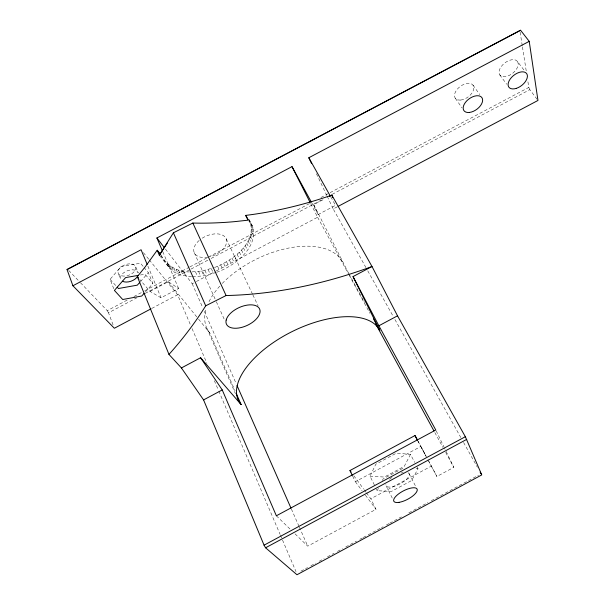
<?xml version="1.0" encoding="UTF-8"?>
<svg xmlns="http://www.w3.org/2000/svg" width="605" height="605" viewBox="0 0 605 605"><rect width="100%" height="100%" fill="white"/><g stroke="black" fill="none" stroke-linecap="round" stroke-linejoin="round"><path stroke-width="0.45" stroke-dasharray="3.02 2.27" d="M214.473 267.523C232.562 260.596 259.106 241.72 248.98 219.297M216.658 272.288C236.502 265.474 264.067 243.036 249.381 220.091M374.419 485.081L370.026 476.188L375.818 464.224L396.381 453.153L410.5 454.393L414.675 462.364M417.178 467.151L418.017 468.746L411.634 480.544L391.548 491.373L377.21 490.738L378.405 488.371M382.368 480.476L383.162 478.903L403.898 467.733M410.5 454.393L404.284 466.311L384.364 477.05L370.026 476.188M113.748 288.706L110.102 279.313L121.181 266.502L140.511 263.236L143.529 266.873M140.398 281.688L148.354 272.681L144.134 267.599M145.442 291.867L152.861 283.548L148.354 272.681M202.199 238.196L204.172 237.047A17.416 10.406 -23.9 0 1 226.391 239.391A17.416 10.406 -23.9 0 1 209.98 256.747M366.433 492.818L370.827 498.754L431.373 466.107L428.771 461.252M295.051 533.882L307.733 546.164L375.985 509.334L370.827 498.754M427.969 459.823L436.886 476.475L453.803 467.34L444.38 447.821M300.919 571.15L307.559 567.566M310.887 565.766L315.863 563.081M319.183 561.281L324.167 558.596M327.486 556.797L334.126 553.212M337.446 551.42L342.43 548.727M345.75 546.935L356.542 541.104M359.862 539.305L362.357 537.966M363.181 537.512L367.333 535.274M368.165 534.82L380.621 528.097M381.445 527.651L383.109 526.751M386.429 524.958L388.917 523.612M389.749 523.166L401.372 516.882M408.844 512.851L427.939 502.536M431.259 500.736L478.578 475.175M352.67 476.127L355.369 481.724L420.823 446.475L417.919 441.007M80.457 282.701L107.236 310.66L127.269 300.05M133.947 296.518L143.967 291.209M144.799 290.771L189.047 267.342M189.879 266.903L310.093 203.25M320.945 197.502L329.294 193.078M330.133 192.64L528.815 87.438L527.802 80.987M113.059 324.825L108.499 312.793L136.866 297.773M145.208 293.349L190.265 269.49M191.097 269.051L207.787 260.21M211.122 258.448L322.094 199.68M332.107 194.379L529.844 89.661L537.421 99.734M149.964 291.391L168.25 281.703L178.611 288.494L161.066 297.789L149.964 291.391L139.74 279.45M330.769 196.882L335.518 205.345L318.154 214.541L313.723 204.664L324.416 199M165.43 249.056L192.201 283.715L195.521 281.96M196.353 281.514L215.456 271.395M216.287 270.949L317.61 217.248L310.471 203.144M365.927 267.554L333.226 208.975L337.386 206.766M151.794 308.414L177.59 294.741L190.583 325.127M192.103 271.902L201.752 271.017L213.678 267.796M192.549 276.772L203.908 275.804L215.864 272.56M140.405 275.01L145.034 274.209L152.861 283.548M191.566 276.765L180.676 275.025L174.028 271.985L169.105 267.584L159.334 255.227M189.433 271.932C177.757 272.091 166.821 265.716 161.232 255.363M416.134 468.61L418.017 468.746M276.364 515.793L290.377 529.36M68.705 270.427L79.807 282.021M110.102 279.313L116.039 285.885M248.7 220.727L252.33 225.907M168.25 281.703L197.986 318.427M198.576 319.16L209.799 333.015L235.065 390.762M143.423 252.656L148.724 259.19M149.314 259.916L177.59 294.741M517.525 61.589A11.094 6.489 -38.2 0 1 507.277 76.2A11.094 6.489 -38.2 0 1 501.076 66.792A11.094 6.489 -38.2 0 1 517.525 61.589L524.58 70.883M355.369 481.724L362.055 490.678M365.397 495.155L375.985 509.334M499.783 74.884L506.688 84.239M353.804 475.734L363.688 489.105M364.233 489.846L365.881 492.077M472.997 85.131L479.75 94.599M455.406 98.35L462.008 107.871M160.824 255.522L169.105 267.584L166.988 262.668M107.236 310.66L108.499 312.793M367.764 270.858L393.099 316.233M394.944 319.538L460.806 437.528M463.566 442.474L477.383 467.226M311.84 202.977L318.154 214.541M313.723 204.664L348.51 273.006M348.956 273.831L364.603 302.545M317.61 217.248L348.73 274.39M349.176 275.214L369.92 313.314M434.859 432.56L442.981 447.466M445.688 452.434L453.803 467.34M417.995 441.121L426.17 456.389M420.823 446.475L426.268 456.646M421.836 448.29L426.215 456.518M431.373 466.107L436.886 476.475M409.063 473.571L416.172 487.327M386.179 485.906L392.305 498.142M250.704 223.101L253.071 227.858M249.351 220.742L250.145 222.338M251.204 225.136L253.571 229.885M251.468 227.253L253.82 231.995M251.483 229.439L253.835 234.173M251.264 231.67L253.608 236.404M250.81 233.946L253.147 238.673M376.416 489.12L377.21 490.738M250.122 236.245L252.451 240.971M249.207 238.559L251.529 243.286M248.073 240.881L250.387 245.607M246.727 243.195L249.026 247.921M245.169 245.486L247.468 250.213M243.422 247.748L245.706 252.474M436.182 430.843L443.972 446.974M241.478 249.971L243.754 254.69M239.368 252.134L241.637 256.853M237.084 254.229L239.346 258.955M316.415 173.711L326.821 195.536M327.222 196.375L333.226 208.975M234.657 256.255L236.903 260.982M226.225 238.899L252.459 294.015M252.86 294.862L258.108 305.888M232.086 258.191L234.324 262.925M229.386 260.037L231.617 264.771M226.565 261.776L228.788 266.51M223.653 263.402L225.869 268.144M220.659 264.907L222.859 269.656M528.815 87.438L529.844 89.661M217.588 266.283L219.789 271.04M211.311 268.628L213.489 273.392M208.12 269.573L210.298 274.352M204.936 270.374L207.099 275.162M194.258 252.731L215.947 300.874M216.34 301.736L224.47 319.788M201.752 271.017L203.908 275.804M198.591 271.494L200.747 276.296M195.476 271.811L197.623 276.621M192.201 283.715L202.841 307.892M204.361 311.348L236.283 383.865M291.391 509.039L298.991 526.305M299.369 527.174L307.733 546.164M183.754 271.38L185.879 276.228M206.918 328.447L235.353 393.507M181.084 270.851L183.209 275.714M178.558 270.155L180.676 275.025M176.176 269.293L178.286 274.171M173.96 268.272L176.07 273.157M171.918 267.092L174.028 271.985M170.073 265.761L172.183 270.662M168.424 264.279L170.534 269.195M162.783 251.688L178.611 288.494M192.065 328.598L206.918 363.318M214.344 380.681L218.428 390.233M218.798 391.102L280.062 534.328M280.433 535.198L296.026 571.657M147.854 266.056L161.066 297.789M135.777 266.994A9.317 5.551 -20.3 0 1 123.836 276.099A9.317 5.551 -20.3 0 1 121.257 266.805A9.317 5.551 -20.3 0 1 135.777 266.994L138.205 272.946A9.347 5.528 -20.4 0 0 127.814 270.616A9.347 5.528 -20.4 0 0 120.524 279.003L118.157 273.006M520.134 32.171L522.304 45.988M522.448 46.91L526.214 70.861M209.799 333.015A75.504 40.936 -26 0 1 206.35 308.225M209.02 301.63A75.504 40.936 -26 0 1 219.774 286.12M222.247 283.458A75.504 40.936 -26 0 1 290.854 247.649A75.504 40.936 -26 0 1 342.695 262.343M207.855 257.201A17.416 10.406 -23.9 0 1 193.721 250.016L193.872 248.526A17.416 10.406 -23.9 0 1 199.786 239.928M408.027 472.702A13 4.84 -27.7 0 1 400.208 483.788A13 4.84 -27.7 0 1 385.869 484.65M389.575 479.273A13 4.84 -27.7 0 1 392.093 477.353M401.115 473.049A13 4.84 -27.7 0 1 403.255 472.535M460.715 100.052A11.003 6.572 -36.4 0 0 473.723 86.712A11.003 6.572 -36.4 0 0 458.061 88.33A11.003 6.572 -36.4 0 0 460.715 100.052"/><path stroke-width="0.91" d="M160.302 254.773L157.202 250.251L159.334 255.227L173.401 232.804L192.851 223.048A395.587 305.805 -39.9 0 0 234.702 221.634L248.08 220.175L245.706 215.388L246.258 215.327A393.908 306.198 -40.1 0 0 328.644 196.209L331.82 195.075L371.999 266.495L397.515 315.818L465.351 436.712L481.761 474.917L296.979 574.75L265.587 547.782L264.06 545.181L203.575 399.905L181.417 367.946L168.969 354.417L137.335 276.636L144.89 267.259L157.202 250.251L160.658 254.629M159.334 255.227L167.404 242.945M150.963 308.852L114.36 328.258L72.91 285.757L67.034 269.558L520.565 30.25L529.224 41.352L537.966 100.453L338.218 206.328M139.785 282.376L137.335 285.152L118.414 288.517L117.226 287.201M144.209 293.251L141.736 296.026L122.717 299.505L114.413 290.408L125.606 277.589L138.56 275.335M352.276 475.333L349.962 470.539L415.007 435.539L417.571 440.327M264.06 545.181L465.351 436.712M265.587 547.782L466.735 439.374M203.575 399.905L222.239 389.945L276.364 515.793L435.774 429.996L378.881 325.777L353.033 276.591L371.999 266.495L368.695 267.735A421.019 298.416 -37.5 0 1 226.088 295.535L205.708 305.805A662.12 381.339 -2.6 0 1 168.969 354.417M378.881 325.777L397.515 315.818M181.417 367.946L200.588 357.744L241.1 404.548A78.892 37.986 -26.4 0 1 287.912 333.748A78.892 37.986 -26.4 0 1 379.796 330.436L353.033 276.591M329.347 196.383L331.82 195.075L332.742 197.646M67.034 269.558L520.565 30.25M162.412 250.833L156.892 237.992L292.003 166.632L311.393 202.153M311.613 163.63L308.815 157.754L529.224 41.352M72.91 285.757L141.071 249.752L147.144 264.34M245.706 215.388L248.307 219.933M137.335 276.636L138.537 278.043M156.892 237.992L164.295 247.581M349.962 470.539L351.059 472.029M200.588 357.744L222.239 389.945M308.815 157.754L330.338 196.111M480.151 472.18L481.066 473.828M373.542 318.948L379.796 330.436M375.788 324.076L433.959 430.904M415.007 435.539L417.503 440.228M292.003 166.632L310.055 202.312M192.851 223.048L226.088 295.535M173.401 232.804L205.708 305.805M237.047 385.589L291.005 508.177M236.2 393.348L241.1 404.548M137.766 276.009A9.347 5.528 -20.4 0 1 122.505 281.249M226.172 320.06L225.96 321.497A18.233 9.793 -24.7 0 0 244.647 326.466A18.233 9.793 -24.7 0 0 259.658 309.11A18.233 9.793 -24.7 0 0 237.183 308.52L235.111 309.722A18.233 9.793 -24.7 0 0 226.172 320.06M398.99 502.362A13.121 4.704 -27.7 0 0 417.246 490.201A13.121 4.704 -27.7 0 0 400.094 492.841A13.121 4.704 -27.7 0 0 398.99 502.362M469.351 112.454A11.102 6.504 -36.2 0 0 482.533 99.084A11.102 6.504 -36.2 0 0 466.81 100.808A11.102 6.504 -36.2 0 0 469.351 112.454M516.315 88.368A11.193 6.428 -38 0 0 526.751 73.742A11.193 6.428 -38 0 0 510.189 79.043A11.193 6.428 -38 0 0 516.315 88.368"/></g></svg>
